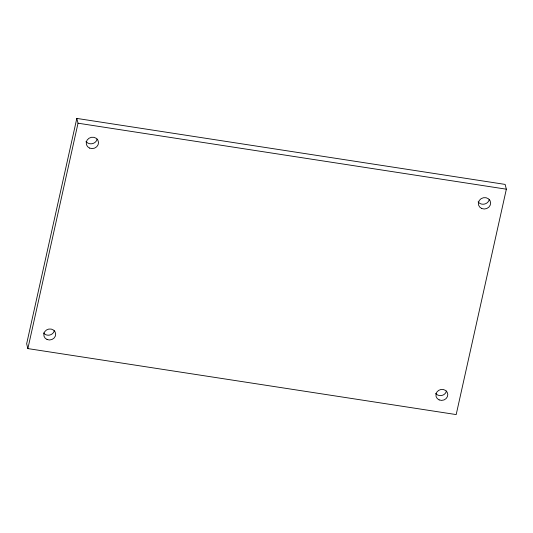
<?xml version="1.0" encoding="UTF-8"?>
<svg xmlns="http://www.w3.org/2000/svg" width="533" height="533" viewBox="0 0 533 533"><rect width="100%" height="100%" fill="white"/><g stroke="black" fill="none" stroke-linecap="round" stroke-linejoin="round"><path stroke-width="0.8" d="M76.812 118.419L26.65 343.805L27.869 348.589L456.188 414.581L506.35 189.195L505.131 184.411L76.812 118.419L78.031 123.203L27.869 348.589M78.031 123.203L506.35 189.195M446.461 391.002A5.983 5.483 -14.3 0 1 441.744 395.479A5.983 5.483 -14.3 0 1 435.654 393.321M489.301 199.455A6.189 5.676 -14.3 0 1 484.417 204.086A6.189 5.676 -14.3 0 1 478.121 201.854M54.339 330.587A5.983 5.483 -14.3 0 1 49.622 335.064A5.983 5.483 -14.3 0 1 43.533 332.905M97.179 139.04A6.189 5.676 -14.3 0 1 92.296 143.67A6.189 5.676 -14.3 0 1 85.993 141.438M47.051 339.501A5.983 5.483 -14.3 0 0 55.672 333.931A5.983 5.483 -14.3 0 0 46.464 329.994A5.983 5.483 -14.3 0 0 47.051 339.501M481.719 208.51A6.189 5.676 -14.3 0 0 490.64 202.747A6.189 5.676 -14.3 0 0 481.112 198.669A6.189 5.676 -14.3 0 0 481.719 208.51M439.172 399.917A5.983 5.483 -14.3 0 0 447.793 394.347A5.983 5.483 -14.3 0 0 438.586 390.409A5.983 5.483 -14.3 0 0 439.172 399.917M89.597 148.094A6.189 5.676 -14.3 0 0 98.518 142.338A6.189 5.676 -14.3 0 0 88.991 138.254A6.189 5.676 -14.3 0 0 89.597 148.094"/></g></svg>
